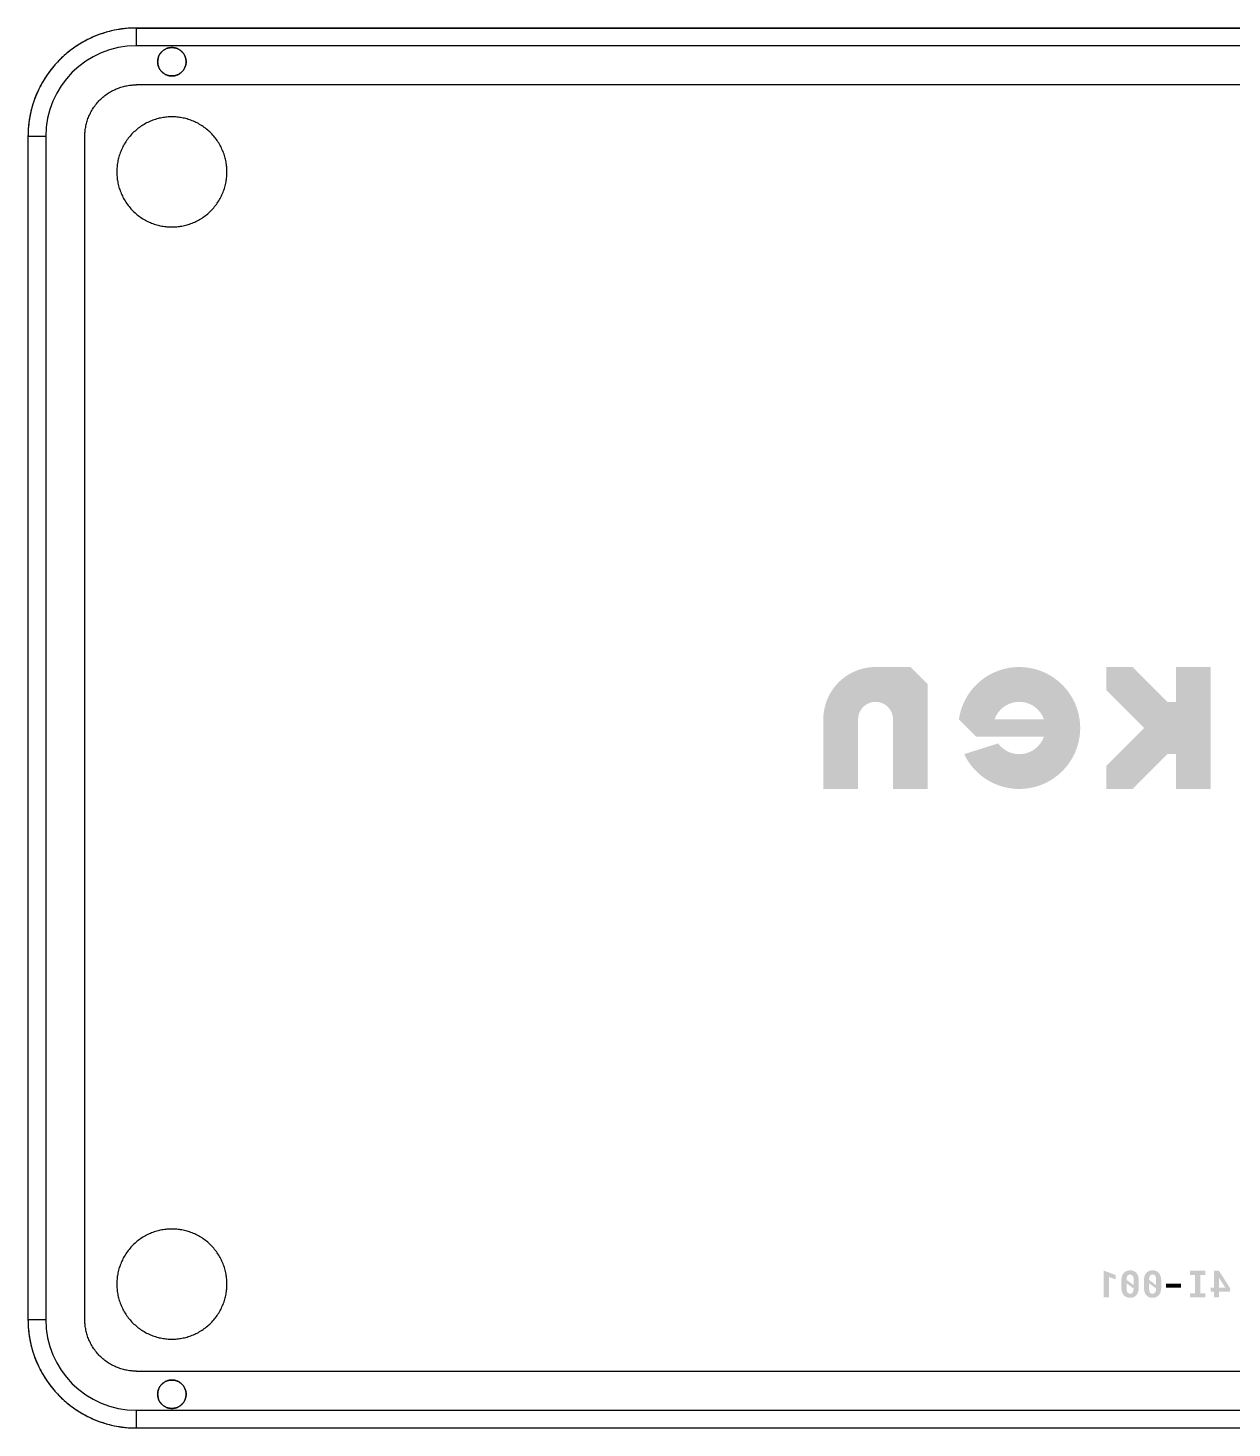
# Model space of a CAD drawing. Header units: millimetres. Extents: x -272 to 522, y -39 to 39.
# Drawn here: x 382.6 to 450.4, y -39.4 to 39.4 of the extents above; entities that cross this region are included whole.
import ezdxf

# ---------------------------------------------------------------- set-up
doc = ezdxf.new("R2010")
doc.units = ezdxf.units.MM
doc.layers.add('CASE$bottom_plate', color=7, linetype='Continuous', true_color=0x3fbfbf)
doc.layers.add('CASE$text', color=7, linetype='Continuous', true_color=0xe6e6e6)

msp = doc.modelspace()

# ---------------------------------------------------------------- hatches: boundary and pattern name
at = {"layer": 'CASE$text'}
for points in [[(430.316, 3.431), (432.277, 3.431), (433.257, 2.451), (433.257, -3.431), (431.297, -3.431), (431.297, 0.49), (431.296, 0.524), (431.294, 0.558), (431.291, 0.592), (431.287, 0.625), (431.282, 0.659), (431.276, 0.692), (431.268, 0.725), (431.259, 0.758), (431.25, 0.79), (431.239, 0.822), (431.227, 0.854), (431.214, 0.885), (431.2, 0.916), (431.184, 0.946), (431.168, 0.976), (431.151, 1.005), (431.133, 1.033), (431.113, 1.061), (431.093, 1.088), (431.072, 1.115), (431.05, 1.14), (431.027, 1.165), (431.003, 1.189), (430.979, 1.213), (430.954, 1.235), (430.927, 1.257), (430.901, 1.277), (430.873, 1.297), (430.845, 1.316), (430.816, 1.334), (430.787, 1.35), (430.757, 1.366), (430.726, 1.381), (430.695, 1.394), (430.664, 1.407), (430.632, 1.418), (430.6, 1.429), (430.567, 1.438), (430.534, 1.446), (430.501, 1.453), (430.468, 1.459), (430.434, 1.463), (430.401, 1.467), (430.367, 1.469), (430.333, 1.47), (430.299, 1.47), (430.265, 1.469), (430.232, 1.467), (430.198, 1.463), (430.165, 1.459), (430.131, 1.453), (430.098, 1.446), (430.065, 1.438), (430.033, 1.429), (430, 1.418), (429.969, 1.407), (429.937, 1.394), (429.906, 1.381), (429.876, 1.366), (429.846, 1.35), (429.816, 1.334), (429.787, 1.316), (429.759, 1.297), (429.732, 1.277), (429.705, 1.257), (429.679, 1.235), (429.654, 1.213), (429.629, 1.189), (429.605, 1.165), (429.582, 1.14), (429.56, 1.115), (429.539, 1.088), (429.519, 1.061), (429.5, 1.033), (429.482, 1.005), (429.464, 0.976), (429.448, 0.946), (429.433, 0.916), (429.419, 0.885), (429.406, 0.854), (429.394, 0.822), (429.383, 0.79), (429.373, 0.758), (429.364, 0.725), (429.357, 0.692), (429.35, 0.659), (429.345, 0.625), (429.341, 0.592), (429.338, 0.558), (429.336, 0.524), (429.336, 0.49), (429.336, -3.431), (427.375, -3.431), (427.375, 0.49), (427.377, 0.591), (427.382, 0.691), (427.39, 0.791), (427.402, 0.891), (427.418, 0.99), (427.437, 1.089), (427.459, 1.187), (427.484, 1.284), (427.513, 1.38), (427.545, 1.475), (427.58, 1.569), (427.619, 1.662), (427.66, 1.753), (427.705, 1.843), (427.752, 1.932), (427.803, 2.018), (427.857, 2.103), (427.913, 2.186), (427.973, 2.267), (428.035, 2.346), (428.099, 2.423), (428.167, 2.498), (428.236, 2.57), (428.309, 2.64), (428.383, 2.707), (428.46, 2.772), (428.539, 2.834), (428.62, 2.893), (428.703, 2.95), (428.788, 3.003), (428.875, 3.054), (428.963, 3.102), (429.053, 3.146), (429.144, 3.188), (429.237, 3.226), (429.331, 3.262), (429.426, 3.294), (429.523, 3.322), (429.62, 3.348), (429.718, 3.37), (429.816, 3.389), (429.916, 3.404), (430.015, 3.416), (430.115, 3.425), (430.216, 3.43)], [(446.738, 1.471), (447.228, 1.471), (447.228, 3.431), (449.189, 3.431), (449.189, -3.431), (447.228, -3.431), (447.228, -1.471), (446.738, -1.471), (444.777, -3.431), (443.306, -3.431), (443.306, -2.129), (445.435, 0), (443.306, 2.129), (443.306, 3.431), (444.777, 3.431)], [(443.455, -32.05), (443.165, -32.05), (443.165, -30.55), (443.181, -30.55), (443.834, -30.786), (443.834, -31.035), (443.455, -30.899)], [(448.01, -30.55), (448.878, -30.55), (448.878, -30.784), (448.593, -30.784), (448.593, -31.817), (448.878, -31.817), (448.878, -32.05), (448.01, -32.05), (448.01, -31.817), (448.303, -31.817), (448.303, -30.784), (448.01, -30.784)], [(447.52, -31.504), (446.662, -31.504), (446.662, -31.272), (447.52, -31.272)]]:
    msp.add_hatch(color=256, dxfattribs=at).paths.add_polyline_path(points, flags=0)
h = msp.add_hatch(color=256, dxfattribs=at)
h.paths.add_polyline_path([(439.791, -0.49), (435.989, -0.49), (435.008, 0.49), (435.027, 0.608), (435.051, 0.725), (435.078, 0.842), (435.109, 0.957), (435.144, 1.071), (435.184, 1.184), (435.227, 1.295), (435.274, 1.405), (435.325, 1.513), (435.379, 1.619), (435.437, 1.724), (435.499, 1.826), (435.565, 1.926), (435.633, 2.024), (435.705, 2.119), (435.781, 2.212), (435.859, 2.302), (435.941, 2.389), (436.026, 2.473), (436.113, 2.554), (436.204, 2.633), (436.297, 2.708), (436.392, 2.779), (436.49, 2.848), (436.59, 2.913), (436.693, 2.974), (436.797, 3.032), (436.904, 3.086), (437.012, 3.136), (437.122, 3.183), (437.234, 3.226), (437.347, 3.264), (437.461, 3.299), (437.576, 3.33), (437.693, 3.357), (437.81, 3.38), (437.928, 3.398), (438.047, 3.413), (438.166, 3.423), (438.285, 3.429), (438.404, 3.431), (438.523, 3.429), (438.641, 3.423), (438.759, 3.413), (438.877, 3.399), (438.994, 3.38), (439.11, 3.358), (439.226, 3.332), (439.34, 3.301), (439.454, 3.267), (439.566, 3.229), (439.676, 3.187), (439.786, 3.141), (439.893, 3.092), (439.999, 3.038), (440.103, 2.981), (440.205, 2.921), (440.305, 2.857), (440.402, 2.79), (440.497, 2.719), (440.59, 2.645), (440.68, 2.568), (440.767, 2.488), (440.852, 2.405), (440.933, 2.319), (441.012, 2.231), (441.087, 2.139), (441.159, 2.046), (441.228, 1.949), (441.294, 1.851), (441.356, 1.75), (441.415, 1.647), (441.47, 1.542), (441.521, 1.435), (441.569, 1.327), (441.613, 1.217), (441.653, 1.105), (441.689, 0.993), (441.721, 0.879), (441.75, 0.764), (441.774, 0.648), (441.794, 0.531), (441.811, 0.414), (441.823, 0.296), (441.831, 0.178), (441.835, 0.059), (441.835, -0.059), (441.831, -0.178), (441.823, -0.296), (441.811, -0.414), (441.794, -0.531), (441.774, -0.648), (441.75, -0.764), (441.721, -0.879), (441.689, -0.993), (441.653, -1.105), (441.613, -1.217), (441.569, -1.327), (441.521, -1.435), (441.47, -1.542), (441.415, -1.647), (441.356, -1.75), (441.294, -1.851), (441.228, -1.949), (441.159, -2.046), (441.087, -2.139), (441.012, -2.231), (440.933, -2.319), (440.852, -2.405), (440.767, -2.488), (440.68, -2.568), (440.59, -2.645), (440.497, -2.719), (440.402, -2.79), (440.305, -2.857), (440.205, -2.921), (440.103, -2.981), (439.999, -3.038), (439.893, -3.092), (439.786, -3.141), (439.676, -3.187), (439.566, -3.229), (439.454, -3.267), (439.34, -3.301), (439.226, -3.332), (439.11, -3.358), (438.994, -3.38), (438.877, -3.399), (438.759, -3.413), (438.641, -3.423), (438.523, -3.429), (438.404, -3.431), (438.287, -3.429), (438.17, -3.423), (438.053, -3.413), (437.937, -3.399), (437.821, -3.381), (437.706, -3.359), (437.591, -3.334), (437.478, -3.304), (437.365, -3.27), (437.254, -3.233), (437.145, -3.192), (437.036, -3.147), (436.929, -3.098), (436.824, -3.046), (436.721, -2.99), (436.62, -2.931), (436.521, -2.868), (436.424, -2.802), (436.329, -2.733), (436.237, -2.66), (436.148, -2.585), (436.061, -2.506), (435.976, -2.425), (435.895, -2.34), (435.816, -2.253), (435.741, -2.163), (435.669, -2.071), (435.599, -1.976), (435.534, -1.879), (435.471, -1.78), (435.412, -1.679), (435.356, -1.576), (435.304, -1.471), (437.216, -0.866), (437.246, -0.906), (437.278, -0.946), (437.312, -0.984), (437.346, -1.021), (437.382, -1.057), (437.419, -1.092), (437.457, -1.125), (437.497, -1.157), (437.537, -1.188), (437.579, -1.217), (437.621, -1.245), (437.664, -1.271), (437.709, -1.296), (437.754, -1.319), (437.8, -1.34), (437.846, -1.36), (437.893, -1.379), (437.941, -1.396), (437.99, -1.411), (438.038, -1.424), (438.088, -1.436), (438.137, -1.446), (438.187, -1.454), (438.238, -1.461), (438.288, -1.466), (438.339, -1.469), (438.389, -1.471), (438.44, -1.47), (438.491, -1.468), (438.541, -1.464), (438.592, -1.459), (438.642, -1.451), (438.692, -1.442), (438.741, -1.431), (438.79, -1.419), (438.839, -1.405), (438.887, -1.389), (438.935, -1.372), (438.982, -1.352), (439.028, -1.332), (439.074, -1.309), (439.118, -1.286), (439.162, -1.26), (439.205, -1.233), (439.247, -1.205), (439.288, -1.175), (439.328, -1.144), (439.367, -1.112), (439.405, -1.078), (439.442, -1.043), (439.477, -1.006), (439.511, -0.969), (439.544, -0.93), (439.575, -0.89), (439.605, -0.849), (439.634, -0.807), (439.661, -0.765), (439.686, -0.721), (439.71, -0.676), (439.733, -0.631), (439.754, -0.585), (439.773, -0.538)], flags=0)
h.paths.add_polyline_path([(437.018, 0.49), (439.791, 0.49), (439.773, 0.538), (439.754, 0.585), (439.733, 0.632), (439.71, 0.677), (439.686, 0.722), (439.66, 0.766), (439.632, 0.809), (439.604, 0.851), (439.573, 0.892), (439.542, 0.932), (439.509, 0.971), (439.474, 1.009), (439.439, 1.045), (439.402, 1.081), (439.364, 1.114), (439.325, 1.147), (439.284, 1.178), (439.243, 1.208), (439.201, 1.236), (439.157, 1.263), (439.113, 1.289), (439.068, 1.312), (439.022, 1.335), (438.975, 1.355), (438.928, 1.374), (438.88, 1.392), (438.832, 1.407), (438.783, 1.421), (438.733, 1.433), (438.683, 1.444), (438.633, 1.453), (438.582, 1.46), (438.532, 1.465), (438.481, 1.469), (438.43, 1.47), (438.379, 1.47), (438.328, 1.469), (438.277, 1.465), (438.226, 1.46), (438.176, 1.453), (438.126, 1.444), (438.076, 1.433), (438.026, 1.421), (437.977, 1.407), (437.929, 1.392), (437.881, 1.374), (437.833, 1.355), (437.787, 1.335), (437.741, 1.312), (437.696, 1.289), (437.652, 1.263), (437.608, 1.236), (437.566, 1.208), (437.524, 1.178), (437.484, 1.147), (437.445, 1.114), (437.407, 1.081), (437.37, 1.045), (437.334, 1.009), (437.3, 0.971), (437.267, 0.932), (437.235, 0.892), (437.205, 0.851), (437.176, 0.809), (437.149, 0.766), (437.123, 0.722), (437.099, 0.677), (437.076, 0.632), (437.055, 0.585), (437.036, 0.538)], flags=0)
h = msp.add_hatch(color=256, dxfattribs=at)
h.paths.add_polyline_path([(444.156, -31.479), (444.156, -31.121), (444.157, -31.085), (444.159, -31.05), (444.161, -31.017), (444.163, -31), (444.165, -30.984), (444.167, -30.968), (444.17, -30.953), (444.173, -30.938), (444.176, -30.922), (444.179, -30.908), (444.182, -30.893), (444.186, -30.879), (444.19, -30.865), (444.195, -30.851), (444.199, -30.838), (444.204, -30.825), (444.209, -30.812), (444.215, -30.799), (444.22, -30.787), (444.226, -30.775), (444.232, -30.763), (444.238, -30.752), (444.244, -30.74), (444.251, -30.729), (444.258, -30.719), (444.265, -30.708), (444.272, -30.698), (444.28, -30.689), (444.287, -30.679), (444.295, -30.67), (444.304, -30.661), (444.312, -30.652), (444.321, -30.644), (444.33, -30.636), (444.339, -30.628), (444.348, -30.621), (444.358, -30.614), (444.368, -30.607), (444.378, -30.6), (444.388, -30.594), (444.398, -30.588), (444.409, -30.582), (444.42, -30.577), (444.431, -30.572), (444.442, -30.567), (444.453, -30.562), (444.465, -30.558), (444.477, -30.554), (444.489, -30.55), (444.501, -30.547), (444.513, -30.543), (444.525, -30.541), (444.538, -30.538), (444.551, -30.536), (444.564, -30.534), (444.577, -30.532), (444.591, -30.531), (444.604, -30.53), (444.618, -30.529), (444.632, -30.529), (444.646, -30.529), (444.66, -30.529), (444.674, -30.529), (444.687, -30.53), (444.701, -30.531), (444.714, -30.532), (444.727, -30.534), (444.74, -30.536), (444.753, -30.538), (444.765, -30.541), (444.778, -30.543), (444.79, -30.547), (444.802, -30.55), (444.814, -30.554), (444.825, -30.558), (444.837, -30.562), (444.848, -30.567), (444.859, -30.572), (444.87, -30.577), (444.881, -30.582), (444.892, -30.588), (444.902, -30.594), (444.912, -30.6), (444.922, -30.607), (444.932, -30.614), (444.941, -30.621), (444.95, -30.628), (444.959, -30.636), (444.968, -30.644), (444.977, -30.652), (444.985, -30.661), (444.993, -30.67), (445.001, -30.679), (445.009, -30.689), (445.017, -30.698), (445.024, -30.708), (445.031, -30.719), (445.038, -30.729), (445.045, -30.74), (445.051, -30.752), (445.058, -30.763), (445.064, -30.775), (445.069, -30.787), (445.075, -30.799), (445.08, -30.812), (445.085, -30.825), (445.09, -30.838), (445.095, -30.851), (445.099, -30.865), (445.103, -30.879), (445.107, -30.893), (445.111, -30.908), (445.114, -30.922), (445.117, -30.938), (445.12, -30.953), (445.122, -30.968), (445.125, -30.984), (445.127, -31), (445.128, -31.017), (445.131, -31.05), (445.133, -31.085), (445.133, -31.121), (445.133, -31.479), (445.133, -31.515), (445.131, -31.55), (445.128, -31.584), (445.126, -31.6), (445.124, -31.616), (445.122, -31.632), (445.12, -31.648), (445.117, -31.663), (445.114, -31.678), (445.11, -31.693), (445.107, -31.707), (445.103, -31.721), (445.099, -31.735), (445.094, -31.749), (445.089, -31.763), (445.085, -31.776), (445.079, -31.789), (445.074, -31.801), (445.069, -31.813), (445.063, -31.825), (445.057, -31.837), (445.05, -31.848), (445.044, -31.86), (445.037, -31.87), (445.03, -31.881), (445.023, -31.891), (445.016, -31.901), (445.008, -31.911), (445, -31.92), (444.992, -31.93), (444.984, -31.939), (444.976, -31.947), (444.967, -31.956), (444.958, -31.964), (444.949, -31.972), (444.94, -31.979), (444.93, -31.986), (444.921, -31.993), (444.911, -32), (444.901, -32.006), (444.89, -32.012), (444.88, -32.018), (444.869, -32.024), (444.858, -32.029), (444.847, -32.034), (444.835, -32.038), (444.824, -32.043), (444.812, -32.047), (444.8, -32.05), (444.788, -32.054), (444.776, -32.057), (444.763, -32.06), (444.751, -32.062), (444.738, -32.065), (444.725, -32.066), (444.712, -32.068), (444.699, -32.069), (444.685, -32.07), (444.671, -32.071), (444.658, -32.072), (444.644, -32.072), (444.63, -32.072), (444.616, -32.071), (444.602, -32.07), (444.588, -32.069), (444.575, -32.068), (444.562, -32.066), (444.549, -32.065), (444.536, -32.062), (444.523, -32.06), (444.511, -32.057), (444.499, -32.054), (444.487, -32.05), (444.475, -32.047), (444.463, -32.043), (444.451, -32.038), (444.44, -32.034), (444.429, -32.029), (444.418, -32.024), (444.407, -32.018), (444.396, -32.012), (444.386, -32.006), (444.376, -32), (444.366, -31.993), (444.356, -31.986), (444.347, -31.979), (444.337, -31.972), (444.328, -31.964), (444.319, -31.956), (444.311, -31.947), (444.302, -31.939), (444.294, -31.93), (444.286, -31.92), (444.279, -31.911), (444.271, -31.901), (444.264, -31.891), (444.257, -31.881), (444.25, -31.87), (444.243, -31.86), (444.237, -31.848), (444.231, -31.837), (444.225, -31.825), (444.219, -31.813), (444.214, -31.801), (444.209, -31.789), (444.204, -31.776), (444.199, -31.763), (444.194, -31.749), (444.19, -31.735), (444.186, -31.721), (444.182, -31.707), (444.179, -31.693), (444.175, -31.678), (444.172, -31.663), (444.17, -31.648), (444.167, -31.632), (444.165, -31.616), (444.163, -31.6), (444.161, -31.584), (444.159, -31.55), (444.157, -31.515)], flags=0)
h.paths.add_polyline_path([(444.445, -31.058), (444.446, -31.037), (444.447, -31.017), (444.448, -30.998), (444.45, -30.98), (444.453, -30.962), (444.456, -30.945), (444.457, -30.937), (444.459, -30.929), (444.461, -30.921), (444.463, -30.913), (444.465, -30.906), (444.467, -30.899), (444.469, -30.892), (444.472, -30.885), (444.474, -30.878), (444.477, -30.872), (444.48, -30.865), (444.483, -30.859), (444.486, -30.853), (444.489, -30.847), (444.492, -30.842), (444.495, -30.837), (444.499, -30.831), (444.502, -30.826), (444.506, -30.822), (444.508, -30.819), (444.51, -30.817), (444.513, -30.813), (444.516, -30.81), (444.519, -30.807), (444.522, -30.804), (444.526, -30.8), (444.529, -30.797), (444.533, -30.795), (444.536, -30.792), (444.54, -30.789), (444.544, -30.787), (444.548, -30.784), (444.551, -30.782), (444.555, -30.78), (444.56, -30.778), (444.564, -30.776), (444.568, -30.774), (444.572, -30.773), (444.577, -30.771), (444.581, -30.77), (444.586, -30.768), (444.59, -30.767), (444.595, -30.766), (444.6, -30.765), (444.605, -30.764), (444.61, -30.763), (444.615, -30.762), (444.62, -30.762), (444.625, -30.761), (444.63, -30.761), (444.635, -30.761), (444.64, -30.76), (444.646, -30.76), (444.652, -30.76), (444.658, -30.761), (444.664, -30.761), (444.669, -30.761), (444.675, -30.762), (444.68, -30.763), (444.686, -30.764), (444.691, -30.765), (444.697, -30.766), (444.702, -30.767), (444.707, -30.769), (444.712, -30.771), (444.717, -30.772), (444.721, -30.774), (444.726, -30.776), (444.731, -30.778), (444.735, -30.781), (444.74, -30.783), (444.744, -30.786), (444.748, -30.789), (444.752, -30.791), (444.757, -30.794), (444.761, -30.798), (444.764, -30.801), (444.768, -30.804), (444.772, -30.808), (444.775, -30.812), (444.779, -30.816), (444.782, -30.82), (444.786, -30.824), (444.789, -30.828), (444.792, -30.832), (444.795, -30.837), (444.799, -30.842), (444.802, -30.848), (444.805, -30.853), (444.807, -30.859), (444.81, -30.864), (444.813, -30.87), (444.815, -30.876), (444.818, -30.883), (444.82, -30.889), (444.822, -30.896), (444.824, -30.902), (444.826, -30.909), (444.828, -30.917), (444.83, -30.924), (444.832, -30.931), (444.835, -30.947), (444.837, -30.963), (444.84, -30.98), (444.841, -30.998), (444.843, -31.016), (444.844, -31.035), (444.844, -31.055), (444.845, -31.076), (444.845, -31.241), (444.845, -31.356)], flags=0)
h.paths.add_polyline_path([(444.445, -31.349), (444.445, -31.253), (444.845, -31.55), (444.844, -31.566), (444.843, -31.583), (444.842, -31.598), (444.84, -31.614), (444.838, -31.628), (444.836, -31.643), (444.834, -31.657), (444.831, -31.67), (444.828, -31.683), (444.824, -31.695), (444.822, -31.701), (444.82, -31.707), (444.818, -31.713), (444.816, -31.718), (444.814, -31.724), (444.812, -31.729), (444.81, -31.734), (444.807, -31.739), (444.805, -31.744), (444.802, -31.749), (444.8, -31.753), (444.797, -31.758), (444.794, -31.763), (444.791, -31.768), (444.788, -31.773), (444.784, -31.777), (444.78, -31.782), (444.777, -31.786), (444.773, -31.79), (444.769, -31.794), (444.767, -31.796), (444.765, -31.798), (444.763, -31.8), (444.761, -31.802), (444.759, -31.804), (444.757, -31.805), (444.755, -31.807), (444.753, -31.809), (444.75, -31.81), (444.748, -31.812), (444.746, -31.813), (444.744, -31.815), (444.741, -31.816), (444.739, -31.818), (444.737, -31.819), (444.734, -31.82), (444.732, -31.822), (444.73, -31.823), (444.727, -31.824), (444.725, -31.825), (444.722, -31.826), (444.72, -31.827), (444.714, -31.829), (444.709, -31.831), (444.704, -31.833), (444.698, -31.835), (444.693, -31.836), (444.687, -31.837), (444.681, -31.838), (444.675, -31.839), (444.669, -31.84), (444.663, -31.84), (444.657, -31.841), (444.65, -31.841), (444.644, -31.841), (444.638, -31.841), (444.632, -31.841), (444.626, -31.84), (444.62, -31.84), (444.615, -31.839), (444.609, -31.839), (444.604, -31.838), (444.598, -31.837), (444.593, -31.835), (444.588, -31.834), (444.583, -31.833), (444.577, -31.831), (444.573, -31.829), (444.568, -31.827), (444.563, -31.825), (444.558, -31.823), (444.554, -31.821), (444.549, -31.818), (444.545, -31.816), (444.54, -31.813), (444.536, -31.81), (444.532, -31.807), (444.528, -31.804), (444.524, -31.8), (444.52, -31.797), (444.517, -31.793), (444.513, -31.789), (444.51, -31.785), (444.506, -31.781), (444.503, -31.777), (444.5, -31.772), (444.496, -31.768), (444.493, -31.763), (444.49, -31.758), (444.487, -31.752), (444.484, -31.747), (444.482, -31.741), (444.479, -31.735), (444.476, -31.729), (444.474, -31.723), (444.472, -31.717), (444.469, -31.71), (444.467, -31.704), (444.465, -31.697), (444.463, -31.69), (444.461, -31.682), (444.459, -31.675), (444.458, -31.667), (444.455, -31.652), (444.452, -31.635), (444.45, -31.618), (444.448, -31.601), (444.447, -31.582), (444.446, -31.563), (444.445, -31.543), (444.445, -31.523)], flags=0)
h = msp.add_hatch(color=256, dxfattribs=at)
h.paths.add_polyline_path([(445.423, -31.479), (445.423, -31.121), (445.423, -31.085), (445.425, -31.05), (445.427, -31.017), (445.429, -31), (445.431, -30.984), (445.433, -30.968), (445.436, -30.953), (445.439, -30.938), (445.442, -30.922), (445.445, -30.908), (445.449, -30.893), (445.452, -30.879), (445.457, -30.865), (445.461, -30.851), (445.466, -30.838), (445.47, -30.825), (445.475, -30.812), (445.481, -30.799), (445.486, -30.787), (445.492, -30.775), (445.498, -30.763), (445.504, -30.752), (445.51, -30.74), (445.517, -30.729), (445.524, -30.719), (445.531, -30.708), (445.538, -30.698), (445.546, -30.689), (445.553, -30.679), (445.562, -30.67), (445.57, -30.661), (445.578, -30.652), (445.587, -30.644), (445.596, -30.636), (445.605, -30.628), (445.614, -30.621), (445.624, -30.614), (445.634, -30.607), (445.644, -30.6), (445.654, -30.594), (445.664, -30.588), (445.675, -30.582), (445.686, -30.577), (445.697, -30.572), (445.708, -30.567), (445.719, -30.562), (445.731, -30.558), (445.743, -30.554), (445.755, -30.55), (445.767, -30.547), (445.779, -30.543), (445.792, -30.541), (445.804, -30.538), (445.817, -30.536), (445.83, -30.534), (445.843, -30.532), (445.857, -30.531), (445.87, -30.53), (445.884, -30.529), (445.898, -30.529), (445.912, -30.529), (445.926, -30.529), (445.94, -30.529), (445.953, -30.53), (445.967, -30.531), (445.98, -30.532), (445.993, -30.534), (446.006, -30.536), (446.019, -30.538), (446.031, -30.541), (446.044, -30.543), (446.056, -30.547), (446.068, -30.55), (446.08, -30.554), (446.091, -30.558), (446.103, -30.562), (446.114, -30.567), (446.126, -30.572), (446.136, -30.577), (446.147, -30.582), (446.158, -30.588), (446.168, -30.594), (446.178, -30.6), (446.188, -30.607), (446.198, -30.614), (446.207, -30.621), (446.216, -30.628), (446.225, -30.636), (446.234, -30.644), (446.243, -30.652), (446.251, -30.661), (446.259, -30.67), (446.267, -30.679), (446.275, -30.689), (446.283, -30.698), (446.29, -30.708), (446.297, -30.719), (446.304, -30.729), (446.311, -30.74), (446.318, -30.752), (446.324, -30.763), (446.33, -30.775), (446.336, -30.787), (446.341, -30.799), (446.346, -30.812), (446.351, -30.825), (446.356, -30.838), (446.361, -30.851), (446.365, -30.865), (446.369, -30.879), (446.373, -30.893), (446.377, -30.908), (446.38, -30.922), (446.383, -30.938), (446.386, -30.953), (446.388, -30.968), (446.391, -30.984), (446.393, -31), (446.394, -31.017), (446.397, -31.05), (446.399, -31.085), (446.399, -31.121), (446.399, -31.479), (446.399, -31.515), (446.397, -31.55), (446.394, -31.584), (446.393, -31.6), (446.391, -31.616), (446.388, -31.632), (446.386, -31.648), (446.383, -31.663), (446.38, -31.678), (446.376, -31.693), (446.373, -31.707), (446.369, -31.721), (446.365, -31.735), (446.36, -31.749), (446.356, -31.763), (446.351, -31.776), (446.346, -31.789), (446.34, -31.801), (446.335, -31.813), (446.329, -31.825), (446.323, -31.837), (446.317, -31.848), (446.31, -31.86), (446.303, -31.87), (446.296, -31.881), (446.289, -31.891), (446.282, -31.901), (446.274, -31.911), (446.266, -31.92), (446.258, -31.93), (446.25, -31.939), (446.242, -31.947), (446.233, -31.956), (446.224, -31.964), (446.215, -31.972), (446.206, -31.979), (446.197, -31.986), (446.187, -31.993), (446.177, -32), (446.167, -32.006), (446.156, -32.012), (446.146, -32.018), (446.135, -32.024), (446.124, -32.029), (446.113, -32.034), (446.101, -32.038), (446.09, -32.043), (446.078, -32.047), (446.066, -32.05), (446.054, -32.054), (446.042, -32.057), (446.029, -32.06), (446.017, -32.062), (446.004, -32.065), (445.991, -32.066), (445.978, -32.068), (445.965, -32.069), (445.951, -32.07), (445.938, -32.071), (445.924, -32.072), (445.91, -32.072), (445.896, -32.072), (445.882, -32.071), (445.868, -32.07), (445.855, -32.069), (445.841, -32.068), (445.828, -32.066), (445.815, -32.065), (445.802, -32.062), (445.79, -32.06), (445.777, -32.057), (445.765, -32.054), (445.753, -32.05), (445.741, -32.047), (445.729, -32.043), (445.717, -32.038), (445.706, -32.034), (445.695, -32.029), (445.684, -32.024), (445.673, -32.018), (445.662, -32.012), (445.652, -32.006), (445.642, -32), (445.632, -31.993), (445.622, -31.986), (445.613, -31.979), (445.603, -31.972), (445.594, -31.964), (445.586, -31.956), (445.577, -31.947), (445.569, -31.939), (445.56, -31.93), (445.552, -31.92), (445.545, -31.911), (445.537, -31.901), (445.53, -31.891), (445.523, -31.881), (445.516, -31.87), (445.509, -31.86), (445.503, -31.848), (445.497, -31.837), (445.491, -31.825), (445.485, -31.813), (445.48, -31.801), (445.475, -31.789), (445.47, -31.776), (445.465, -31.763), (445.46, -31.749), (445.456, -31.735), (445.452, -31.721), (445.448, -31.707), (445.445, -31.693), (445.441, -31.678), (445.438, -31.663), (445.436, -31.648), (445.433, -31.632), (445.431, -31.616), (445.429, -31.6), (445.427, -31.584), (445.425, -31.55), (445.423, -31.515)], flags=0)
h.paths.add_polyline_path([(445.711, -31.058), (445.712, -31.037), (445.713, -31.017), (445.715, -30.998), (445.717, -30.98), (445.719, -30.962), (445.722, -30.945), (445.724, -30.937), (445.725, -30.929), (445.727, -30.921), (445.729, -30.913), (445.731, -30.906), (445.733, -30.899), (445.736, -30.892), (445.738, -30.885), (445.741, -30.878), (445.743, -30.872), (445.746, -30.865), (445.749, -30.859), (445.752, -30.853), (445.755, -30.847), (445.758, -30.842), (445.761, -30.837), (445.765, -30.831), (445.768, -30.826), (445.772, -30.822), (445.774, -30.819), (445.776, -30.817), (445.779, -30.813), (445.782, -30.81), (445.785, -30.807), (445.788, -30.804), (445.792, -30.8), (445.795, -30.797), (445.799, -30.795), (445.802, -30.792), (445.806, -30.789), (445.81, -30.787), (445.814, -30.784), (445.818, -30.782), (445.822, -30.78), (445.826, -30.778), (445.83, -30.776), (445.834, -30.774), (445.839, -30.773), (445.843, -30.771), (445.847, -30.77), (445.852, -30.768), (445.857, -30.767), (445.861, -30.766), (445.866, -30.765), (445.871, -30.764), (445.876, -30.763), (445.881, -30.762), (445.886, -30.762), (445.891, -30.761), (445.896, -30.761), (445.901, -30.761), (445.907, -30.76), (445.912, -30.76), (445.918, -30.76), (445.924, -30.761), (445.93, -30.761), (445.935, -30.761), (445.941, -30.762), (445.947, -30.763), (445.952, -30.764), (445.957, -30.765), (445.963, -30.766), (445.968, -30.767), (445.973, -30.769), (445.978, -30.771), (445.983, -30.772), (445.988, -30.774), (445.992, -30.776), (445.997, -30.778), (446.001, -30.781), (446.006, -30.783), (446.01, -30.786), (446.014, -30.789), (446.019, -30.791), (446.023, -30.794), (446.027, -30.798), (446.031, -30.801), (446.034, -30.804), (446.038, -30.808), (446.042, -30.812), (446.045, -30.816), (446.049, -30.82), (446.052, -30.824), (446.055, -30.828), (446.058, -30.832), (446.062, -30.837), (446.065, -30.842), (446.068, -30.848), (446.071, -30.853), (446.074, -30.859), (446.076, -30.864), (446.079, -30.87), (446.082, -30.876), (446.084, -30.883), (446.086, -30.889), (446.088, -30.896), (446.091, -30.902), (446.093, -30.909), (446.094, -30.917), (446.096, -30.924), (446.098, -30.931), (446.101, -30.947), (446.104, -30.963), (446.106, -30.98), (446.108, -30.998), (446.109, -31.016), (446.11, -31.035), (446.111, -31.055), (446.111, -31.076), (446.111, -31.241), (446.111, -31.356)], flags=0)
h.paths.add_polyline_path([(445.711, -31.349), (445.711, -31.253), (446.111, -31.55), (446.11, -31.566), (446.109, -31.583), (446.108, -31.598), (446.106, -31.614), (446.104, -31.628), (446.102, -31.643), (446.1, -31.657), (446.097, -31.67), (446.094, -31.683), (446.09, -31.695), (446.089, -31.701), (446.087, -31.707), (446.085, -31.713), (446.083, -31.718), (446.08, -31.724), (446.078, -31.729), (446.076, -31.734), (446.074, -31.739), (446.071, -31.744), (446.069, -31.749), (446.066, -31.753), (446.063, -31.758), (446.06, -31.763), (446.057, -31.768), (446.054, -31.773), (446.05, -31.777), (446.047, -31.782), (446.043, -31.786), (446.039, -31.79), (446.035, -31.794), (446.033, -31.796), (446.031, -31.798), (446.029, -31.8), (446.027, -31.802), (446.025, -31.804), (446.023, -31.805), (446.021, -31.807), (446.019, -31.809), (446.017, -31.81), (446.014, -31.812), (446.012, -31.813), (446.01, -31.815), (446.008, -31.816), (446.005, -31.818), (446.003, -31.819), (446.001, -31.82), (445.998, -31.822), (445.996, -31.823), (445.993, -31.824), (445.991, -31.825), (445.988, -31.826), (445.986, -31.827), (445.981, -31.829), (445.975, -31.831), (445.97, -31.833), (445.964, -31.835), (445.959, -31.836), (445.953, -31.837), (445.947, -31.838), (445.941, -31.839), (445.935, -31.84), (445.929, -31.84), (445.923, -31.841), (445.916, -31.841), (445.91, -31.841), (445.904, -31.841), (445.898, -31.841), (445.892, -31.84), (445.886, -31.84), (445.881, -31.839), (445.875, -31.839), (445.87, -31.838), (445.864, -31.837), (445.859, -31.835), (445.854, -31.834), (445.849, -31.833), (445.844, -31.831), (445.839, -31.829), (445.834, -31.827), (445.829, -31.825), (445.824, -31.823), (445.82, -31.821), (445.815, -31.818), (445.811, -31.816), (445.807, -31.813), (445.802, -31.81), (445.798, -31.807), (445.794, -31.804), (445.79, -31.8), (445.787, -31.797), (445.783, -31.793), (445.779, -31.789), (445.776, -31.785), (445.772, -31.781), (445.769, -31.777), (445.766, -31.772), (445.763, -31.768), (445.759, -31.763), (445.756, -31.758), (445.753, -31.752), (445.75, -31.747), (445.748, -31.741), (445.745, -31.735), (445.742, -31.729), (445.74, -31.723), (445.738, -31.717), (445.735, -31.71), (445.733, -31.704), (445.731, -31.697), (445.729, -31.69), (445.727, -31.682), (445.726, -31.675), (445.724, -31.667), (445.721, -31.652), (445.718, -31.635), (445.716, -31.618), (445.714, -31.601), (445.713, -31.582), (445.712, -31.563), (445.711, -31.543), (445.711, -31.523)], flags=0)
h = msp.add_hatch(color=256, dxfattribs=at)
h.paths.add_polyline_path([(449.187, -31.493), (449.361, -31.493), (449.361, -30.55), (449.652, -30.55), (450.282, -31.545), (450.271, -31.725), (449.648, -31.725), (449.648, -32.05), (449.361, -32.05), (449.361, -31.725), (449.187, -31.725)], flags=0)
h.paths.add_polyline_path([(449.648, -31.493), (449.648, -30.936), (449.675, -30.985), (450.001, -31.493)], flags=0)

# ---------------------------------------------------------------- linework, layer by layer
at = {"layer": 'CASE$bottom_plate'}
for p, q in [((388.7, 38.4, -4.34), (388.7, 39.4, -3.34)), ((516.05, 39.4, -1.24), (388.7, 39.4, -1.24)), ((388.7, 39.4, -3.34), (516.05, 39.4, -3.34)), ((516.05, 38.4, -4.34), (388.7, 38.4, -4.34)), ((518.35, 36.2, -1.24), (388.7, 36.2, -1.24)), ((518.35, 36.2, -2.34), (388.7, 36.2, -2.34)), ((382.6, 33.3, -1.24), (382.6, -33.3, -1.24)), ((382.6, 33.3, -3.34), (382.6, -33.3, -3.34)), ((383.6, 33.3, -4.34), (382.6, 33.3, -3.34)), ((383.6, 33.3, -4.34), (383.6, -33.3, -4.34)), ((385.8, -33.3, -2.34), (385.8, 33.3, -2.34)), ((385.8, -33.3, -1.24), (385.8, 33.3, -1.24)), ((382.6, -33.3, -3.34), (383.6, -33.3, -4.34)), ((388.7, -36.2, -1.24), (516.05, -36.2, -1.24)), ((388.7, -36.2, -2.34), (516.05, -36.2, -2.34)), ((388.7, -39.4, -3.34), (388.7, -38.4, -4.34)), ((388.7, -38.4, -4.34), (516.05, -38.4, -4.34)), ((388.7, -39.4, -1.24), (516.05, -39.4, -1.24)), ((388.7, -39.4, -3.34), (516.05, -39.4, -3.34))]:
    msp.add_line(p, q, dxfattribs=at)
for centre, start, end in [((388.7, 33.3, -4.34), 90, 180), ((388.7, -33.3, -4.34), 180, 270)]:
    msp.add_arc(centre, 5.1, start, end, dxfattribs=at)
for points, weights in [([(388.7, 39.4, -3.34), (382.6, 39.4, -3.34), (382.6, 33.3, -3.34)], [1, 0.707106781187, 1]), ([(388.7, 39.4, -1.24), (385.063, 39.4, -1.24), (383.333, 36.2, -1.24)], [1, 0.801931583743, 0.871749857915]), ([(383.333, 36.2, -1.24), (382.6, 34.843, -1.24), (382.6, 33.3, -1.24)], [1, 0.969475197432, 1]), ([(385.8, 33.3, -1.24), (385.8, 36.2, -1.24), (388.7, 36.2, -1.24)], [1, 0.707126905651, 1]), ([(385.8, 33.3, -2.34), (385.8, 36.2, -2.34), (388.7, 36.2, -2.34)], [1, 0.707126905651, 1]), ([(382.6, -33.3, -3.34), (382.6, -39.4, -3.34), (388.7, -39.4, -3.34)], [1, 0.707106781187, 1]), ([(382.6, -33.3, -1.24), (382.6, -34.843, -1.24), (383.333, -36.2, -1.24)], [1, 0.969475197422, 1]), ([(388.7, -36.2, -2.34), (385.8, -36.2, -2.34), (385.8, -33.3, -2.34)], [1, 0.707106781451, 1]), ([(388.7, -36.2, -1.24), (385.8, -36.2, -1.24), (385.8, -33.3, -1.24)], [0.999973107641, 0.707120228248, 1]), ([(383.333, -36.2, -1.24), (385.063, -39.4, -1.24), (388.7, -39.4, -1.24)], [0.87174985791, 0.80193158375, 1])]:
    msp.add_rational_spline(points, weights, degree=2, dxfattribs=at)
for points in [[(388.7, 39.4, -3.34), (388.7, 39.4, -1.24)], [(390.7, 38.3, -1.24), (390.7, 38.3, -4.34)], [(388.7, 36.2, -1.24), (388.7, 36.2, -2.34)], [(390.7, 34.4, -4.34), (390.7, 34.4, -3.84)], [(382.6, 33.3, -1.24), (382.6, 33.3, -3.34)], [(385.8, 33.3, -1.24), (385.8, 33.3, -2.34)], [(390.7, -28.2, -4.34), (390.7, -28.2, -3.84)], [(382.6, -33.3, -1.24), (382.6, -33.3, -3.34)], [(385.8, -33.3, -1.24), (385.8, -33.3, -2.34)], [(388.7, -36.2, -1.24), (388.7, -36.2, -2.34)], [(388.7, -36.2, -1.24), (388.7, -36.2, -1.24)], [(388.7, -36.2, -1.24), (388.7, -36.2, -1.24)], [(390.7, -36.7, -1.24), (390.7, -36.7, -4.34)], [(388.7, -39.4, -1.24), (388.7, -39.4, -3.34)]]:
    msp.add_open_spline(points, degree=1, dxfattribs=at)
for points, knots in [([(390.7, 38.3, -4.34), (391.5, 38.3, -4.34), (391.5, 37.5, -4.34), (391.5, 36.7, -4.34), (390.7, 36.7, -4.34), (389.9, 36.7, -4.34), (389.9, 37.5, -4.34), (389.9, 38.3, -4.34), (390.7, 38.3, -4.34)], [0, 0, 0, 1.256637, 1.256637, 2.513274, 2.513274, 3.769911, 3.769911, 5.026548, 5.026548, 5.026548]), ([(390.7, 38.3, -1.24), (389.9, 38.3, -1.24), (389.9, 37.5, -1.24), (389.9, 36.7, -1.24), (390.7, 36.7, -1.24), (391.5, 36.7, -1.24), (391.5, 37.5, -1.24), (391.5, 38.3, -1.24), (390.7, 38.3, -1.24)], [-5.026548, -5.026548, -5.026548, -3.769911, -3.769911, -2.513274, -2.513274, -1.256637, -1.256637, 0, 0, 0]), ([(390.7, 34.4, -4.34), (393.8, 34.4, -4.34), (393.8, 31.3, -4.34), (393.8, 28.2, -4.34), (390.7, 28.2, -4.34), (387.6, 28.2, -4.34), (387.6, 31.3, -4.34), (387.6, 34.4, -4.34), (390.7, 34.4, -4.34)], [0, 0, 0, 5.026548, 5.026548, 10.053096, 10.053096, 15.079645, 15.079645, 20.106193, 20.106193, 20.106193]), ([(390.7, 34.4, -3.84), (393.8, 34.4, -3.84), (393.8, 31.3, -3.84), (393.8, 28.2, -3.84), (390.7, 28.2, -3.84), (387.6, 28.2, -3.84), (387.6, 31.3, -3.84), (387.6, 34.4, -3.84), (390.7, 34.4, -3.84)], [0, 0, 0, 5.026548, 5.026548, 10.053096, 10.053096, 15.079645, 15.079645, 20.106193, 20.106193, 20.106193]), ([(390.7, -28.2, -4.34), (393.8, -28.2, -4.34), (393.8, -31.3, -4.34), (393.8, -34.4, -4.34), (390.7, -34.4, -4.34), (387.6, -34.4, -4.34), (387.6, -31.3, -4.34), (387.6, -28.2, -4.34), (390.7, -28.2, -4.34)], [0, 0, 0, 5.026548, 5.026548, 10.053096, 10.053096, 15.079645, 15.079645, 20.106193, 20.106193, 20.106193]), ([(390.7, -28.2, -3.84), (393.8, -28.2, -3.84), (393.8, -31.3, -3.84), (393.8, -34.4, -3.84), (390.7, -34.4, -3.84), (387.6, -34.4, -3.84), (387.6, -31.3, -3.84), (387.6, -28.2, -3.84), (390.7, -28.2, -3.84)], [0, 0, 0, 5.026548, 5.026548, 10.053096, 10.053096, 15.079645, 15.079645, 20.106193, 20.106193, 20.106193]), ([(390.7, -36.7, -4.34), (391.5, -36.7, -4.34), (391.5, -37.5, -4.34), (391.5, -38.3, -4.34), (390.7, -38.3, -4.34), (389.9, -38.3, -4.34), (389.9, -37.5, -4.34), (389.9, -36.7, -4.34), (390.7, -36.7, -4.34)], [0, 0, 0, 1.256637, 1.256637, 2.513274, 2.513274, 3.769911, 3.769911, 5.026548, 5.026548, 5.026548]), ([(390.7, -36.7, -1.24), (389.9, -36.7, -1.24), (389.9, -37.5, -1.24), (389.9, -38.3, -1.24), (390.7, -38.3, -1.24), (391.5, -38.3, -1.24), (391.5, -37.5, -1.24), (391.5, -36.7, -1.24), (390.7, -36.7, -1.24)], [-5.026548, -5.026548, -5.026548, -3.769911, -3.769911, -2.513274, -2.513274, -1.256637, -1.256637, 0, 0, 0])]:
    msp.add_rational_spline(points, [1, 0.707106781187, 1, 0.707106781187, 1, 0.707106781187, 1, 0.707106781187, 1], degree=2, knots=knots, dxfattribs=at)

doc.saveas('drawing.dxf')
